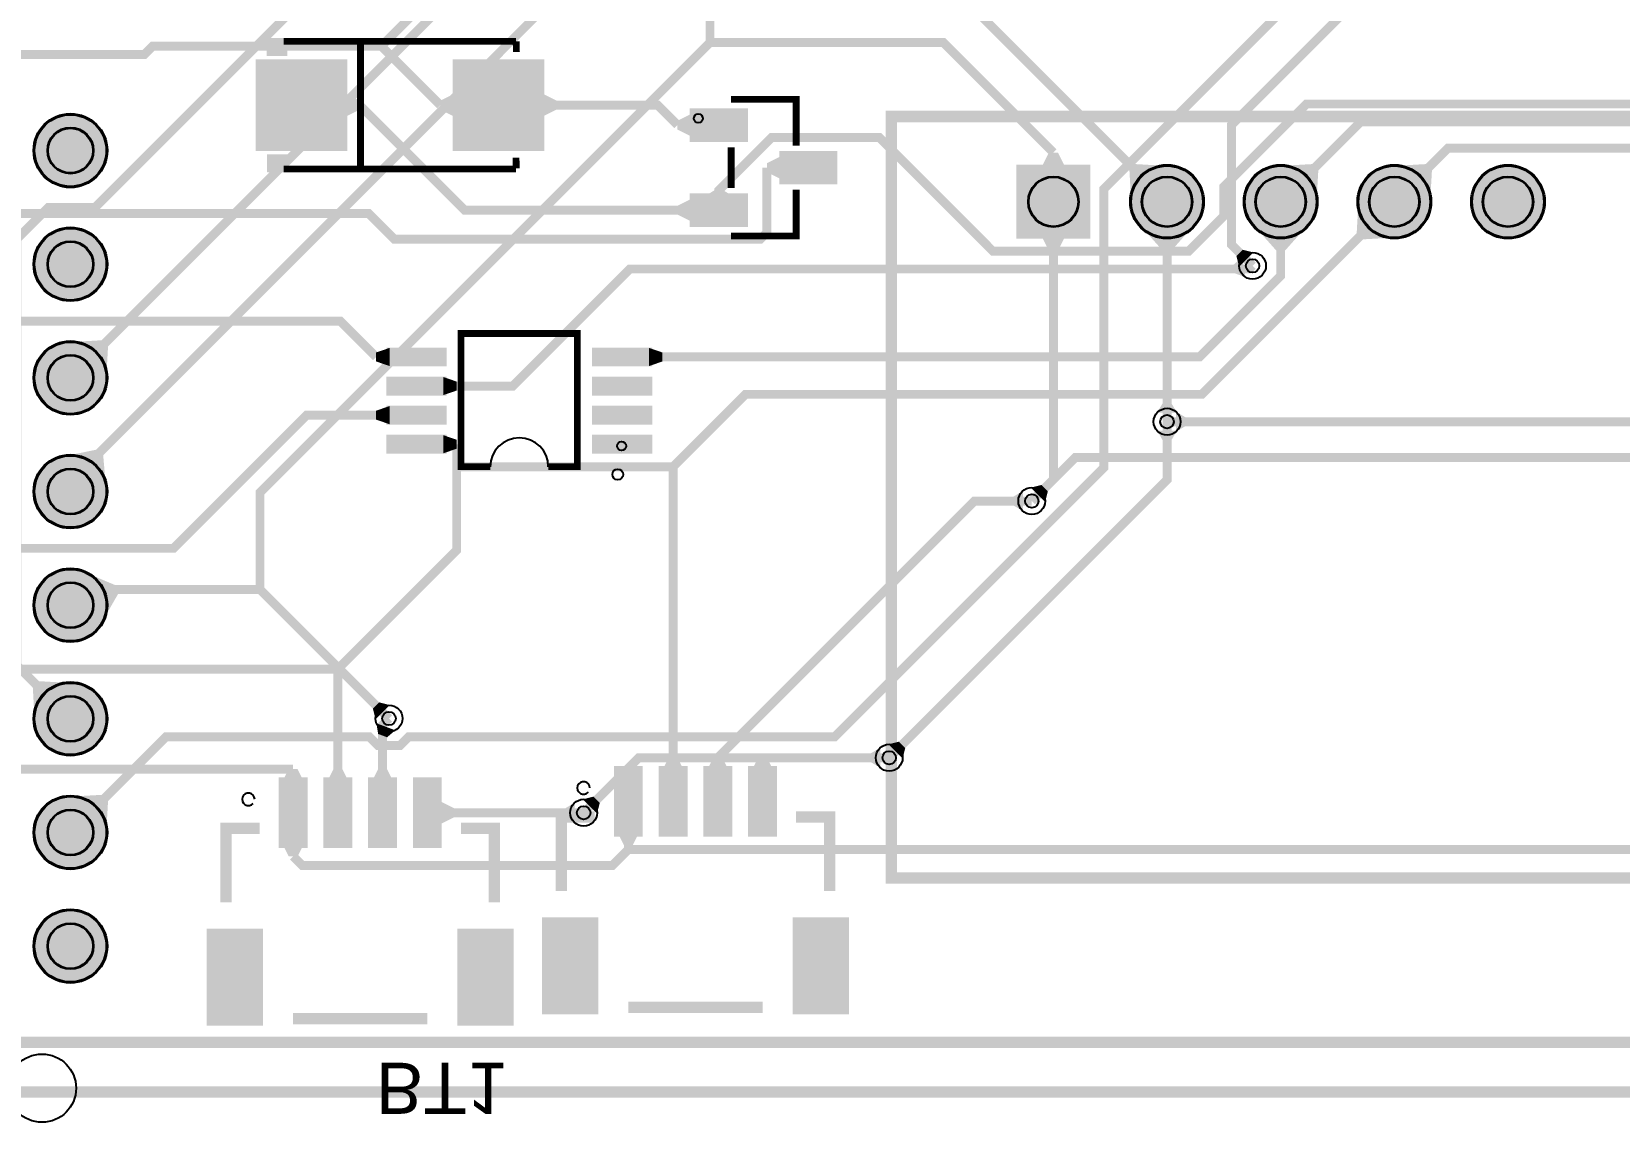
# Model space of a CAD drawing. Header units: millimetres. Extents: x -0.1 to 89.7, y -52.2 to 0.6.
# Drawn here: x 23.52 to 59, y -50.67 to -26.3 of the extents above; entities that cross this region are included whole.
import ezdxf

# ---------------------------------------------------------------- set-up
doc = ezdxf.new("R2010")
doc.units = ezdxf.units.MM
for name, color, linetype, true_color in [('BoardOutLine', 7, 'Continuous', 0xff00ff), ('BottomLayer', 7, 'Continuous', 0x0000ff), ('BottomSilkLayer', 7, 'Continuous', 0x66cc33), ('BottomSolderMaskLayer', 7, 'Continuous', 0xaa00ff), ('Document', 7, 'Continuous', 0xffffff), ('Hole', 7, 'Continuous', 0x222222), ('Multi-Layer', 7, 'Continuous', 0xc0c0c0), ('TopLayer', 7, 'Continuous', 0xff0000), ('TopPasteMaskLayer', 7, 'Continuous', 0x808080), ('TopSilkLayer', 7, 'Continuous', 0xffcc00), ('TopSolderMaskLayer', 7, 'Continuous', 0x800080)]:
    doc.layers.add(name, color=color, linetype=linetype, true_color=true_color)
doc.styles.get("Standard").update_dxf_attribs({"font": 'arial.ttf'})

msp = doc.modelspace()

# ---------------------------------------------------------------- hatches: boundary and pattern name
at = {"layer": 'BottomLayer'}
for points in [[(46.10509271018532, -29.299044958089894), (46.605092710185545, -29.299044958089894), (46.455092710185454, -28.99904495808994), (46.255092710185636, -28.99904495808994)], [(49.49509779019559, -30.628209296418504), (48.29509779019577, -30.628209296418504), (48.79509779019577, -31.188209296418563), (48.99509779019559, -31.188209296418563)], [(46.605092710185545, -30.89907543815093), (46.10509271018532, -30.89907543815093), (46.255092710185636, -31.19907543815077), (46.455092710185454, -31.19907543815077)], [(50.8244704089409, -31.231935483870984), (50.50627127254256, -31.550134620269205), (50.44616713233427, -31.313253746507485), (50.58758953517918, -31.17183134366269)], [(24.333947167894394, -33.237637795275646), (25.1824790449582, -34.08616459232928), (25.22490220980444, -33.33663195326392), (25.08348234696473, -33.19520955041901)], [(48.670096520193056, -34.81705105410208), (49.1200990601983, -34.81705105410208), (48.99509779019559, -34.60705105410216), (48.79509779019577, -34.60705105410216)], [(48.670096520193056, -35.21391414782829), (49.1200990601983, -35.21391414782829), (48.99509779019559, -35.423914147828214), (48.79509779019577, -35.423914147828214)], [(25.181363982728044, -36.51057150114298), (24.219398018796028, -35.79320040640073), (24.95414274828545, -35.64255778511563), (25.11616205232417, -35.76338074676141)], [(46.17143256286522, -36.807188214376424), (45.853233426466886, -36.48899161798329), (46.090114300228834, -36.42888747777488), (46.231536703073516, -36.570307340614704)], [(25.078036576073146, -39.514048768097496), (24.692148844297662, -38.377787655575275), (25.381386842773736, -38.665834391668795), (25.44930911861843, -38.86583439166884)], [(23.585618491237028, -41.706182372364765), (24.434147828295863, -40.85765303530604), (23.6846126492253, -40.81522733045472), (23.54319278638559, -40.95664719329443)], [(31.523279146558252, -41.34954025908053), (31.205085090170087, -41.66774193548383), (31.14497840995682, -41.43086106172211), (31.286398272796532, -41.289438658877316)], [(42.98414782829559, -42.54483616967241), (42.665951231902454, -42.22663703327407), (42.902832105664174, -42.16653289306578), (43.044251968503886, -42.307955295910574)], [(42.486304292608565, -42.751046482092875), (42.486304292608565, -42.30104648209294), (42.276304292608756, -42.42604775209554), (42.276304292608756, -42.626047752095474)], [(24.333949707899365, -43.39765811531629), (25.1824790449582, -44.2461874523749), (25.22490474980941, -43.49665227330456), (25.0834848869697, -43.35523241046485)], [(36.15465836931685, -43.77446024892049), (35.836454152908345, -43.45626873253741), (36.07333248666487, -43.39615951231906), (36.214757429514975, -43.537576835153686)]]:
    msp.add_hatch(color=256, dxfattribs=at).paths.add_polyline_path(points)
at = {"layer": 'BottomSolderMaskLayer'}
for points in [[(23.558648717297398, -28.956057912115853, 1), (25.209448818897602, -28.956057912115853, 1)], [(45.52969265938532, -30.924460248920468), (45.52969265938532, -29.273660147320243), (47.180492760985544, -29.273660147320243), (47.180492760985544, -30.924460248920468)], [(48.06969773939558, -30.099060198120355, 1), (49.720497840995776, -30.099060198120355, 1)], [(50.60970281940571, -30.099060198120355, 1), (52.26050292100591, -30.099060198120355, 1)], [(53.149707899415844, -30.099060198120355, 1), (54.80050800101604, -30.099060198120355, 1)], [(55.68971297942598, -30.099060198120355, 1), (57.340513081026174, -30.099060198120355, 1)], [(23.558648717297398, -31.496062992125985, 1), (25.209448818897602, -31.496062992125985, 1)], [(23.558648717297398, -34.03606807213612, 1), (25.209448818897602, -34.03606807213612, 1)], [(23.558648717297398, -36.57607315214625, 1), (25.209448818897602, -36.57607315214625, 1)], [(23.558648717297398, -39.1160782321565, 1), (25.209448818897602, -39.1160782321565, 1)], [(23.558648717297398, -41.65608331216663, 1), (25.209448818897602, -41.65608331216663, 1)], [(23.558648717297398, -44.19608839217676, 1), (25.209448818897602, -44.19608839217676, 1)], [(23.558648717297398, -46.736093472186894, 1), (25.209448818897602, -46.736093472186894, 1)]]:
    msp.add_hatch(color=256, dxfattribs=at).paths.add_polyline_path(points)
at = {"layer": 'Document'}
for points in [[(3.1391922783845985, -49.01193802387604), (62.13893827787638, -49.01193802387604), (62.15551513744231, -49.010851519097514), (62.171808362344564, -49.00761059515992), (62.18753917098866, -49.002270705170304), (62.20243840487683, -48.99492321612706), (62.216251133986134, -48.985693845604715), (62.228741018692745, -48.97474051069173), (62.23969435360573, -48.96225062598535), (62.24892372412796, -48.94843789687582), (62.2562712131712, -48.93353866298776), (62.26161110316093, -48.917807854343664), (62.26485202709864, -48.90151462944118), (62.265938531877055, -48.88493776987559), (62.265938531877055, -15.884937769875592), (62.26485202709864, -15.868360910310003), (62.26161110316093, -15.852067685407405), (62.2562712131712, -15.836336876763426), (62.24892372412796, -15.821437642875367), (62.23969435360573, -15.807624913765721), (62.228741018692745, -15.795135029059338), (62.216251133986134, -15.784181694146469), (62.20243840487683, -15.77495232362412), (62.18753917098866, -15.76760483458088), (62.171808362344564, -15.762264944591266), (62.15551513744231, -15.75902402065367), (62.13893827787638, -15.757937515875028), (62.122361418310675, -15.75902402065367), (62.10606819340842, -15.762264944591266), (62.090337384764325, -15.76760483458088), (62.07543815087615, -15.77495232362412), (62.06162542176685, -15.784181694146469), (62.04913553706024, -15.795135029059338), (62.038182202147254, -15.807624913765721), (62.02895283162502, -15.821437642875367), (62.02160534258178, -15.836336876763426), (62.01626545259205, -15.852067685407405), (62.01302452865434, -15.868360910310003), (62.01193802387593, -15.884937769875592), (62.01193802387593, -48.75793751587503), (3.1391922783845985, -48.75793751587503), (3.1226154188188957, -48.759024020653555), (3.1063221939164123, -48.76226494459115), (3.090591385272319, -48.767604834580766), (3.0756921513843736, -48.77495232362412), (3.0618794222746146, -48.78418169414647), (3.0493895375684588, -48.79513502905934), (3.0384362026554754, -48.80762491376572), (3.0292068321330134, -48.82143764287525), (3.0218593430897727, -48.83633687676331), (3.0165194531002726, -48.852067685407405), (3.0132785291625623, -48.86836091030989), (3.0121920243841487, -48.88493776987559), (3.0132785291625623, -48.90151462944118), (3.0165194531002726, -48.917807854343664), (3.0218593430897727, -48.93353866298776), (3.0292068321330134, -48.94843789687582), (3.0384362026554754, -48.96225062598535), (3.0493895375684588, -48.97474051069173), (3.0618794222746146, -48.985693845604715), (3.0756921513843736, -48.99492321612706), (3.090591385272319, -49.002270705170304), (3.1063221939164123, -49.00761059515992), (3.1226154188188957, -49.010851519097514), (3.1391922783845985, -49.01193802387604)], [(33.763804927609954, -28.61506223012441), (33.763804927609954, -27.265049530099077), (33.561315722631434, -27.265049530099077), (33.561315722631434, -28.61506223012441)], [(29.432562865125874, -28.041300482600946), (29.432562865125874, -27.83881127762254), (30.24257048514096, -27.83881127762254), (30.24257048514096, -28.041300482600946)], [(34.04005588011182, -28.030048260096464), (34.04005588011182, -27.82755905511806), (33.23004826009651, -27.82755905511806), (33.23004826009651, -28.030048260096464)]]:
    msp.add_hatch(color=256, dxfattribs=at).paths.add_polyline_path(points)
at = {"layer": 'Multi-Layer'}
for points in [[(23.5840487680975, -28.956057912115853, 1), (25.1840487680975, -28.956057912115853, 1)], [(45.55509271018559, -30.899060198120424), (45.55509271018559, -29.299060198120287), (47.15509271018527, -29.299060198120287), (47.15509271018527, -30.899060198120424)], [(48.09509779019568, -30.099060198120355, 1), (49.695097790195675, -30.099060198120355, 1)], [(50.63510287020581, -30.099060198120355, 1), (52.23510287020581, -30.099060198120355, 1)], [(53.175107950215946, -30.099060198120355, 1), (54.77510795021594, -30.099060198120355, 1)], [(55.71511303022608, -30.099060198120355, 1), (57.31511303022607, -30.099060198120355, 1)], [(23.5840487680975, -31.496062992125985, 1), (25.1840487680975, -31.496062992125985, 1)], [(23.5840487680975, -34.03606807213612, 1), (25.1840487680975, -34.03606807213612, 1)], [(23.5840487680975, -36.57607315214625, 1), (25.1840487680975, -36.57607315214625, 1)], [(23.5840487680975, -39.1160782321565, 1), (25.1840487680975, -39.1160782321565, 1)], [(23.5840487680975, -41.65608331216663, 1), (25.1840487680975, -41.65608331216663, 1)], [(23.5840487680975, -44.19608839217676, 1), (25.1840487680975, -44.19608839217676, 1)], [(23.5840487680975, -46.736093472186894, 1), (25.1840487680975, -46.736093472186894, 1)]]:
    msp.add_hatch(color=256, dxfattribs=at).paths.add_polyline_path(points)
at = {"layer": 'TopLayer'}
for points in [[(30.550063500126953, -28.940055880111686), (28.550063500126953, -28.940055880111686), (28.550063500126953, -26.9400558801118), (30.550063500126953, -26.9400558801118)], [(34.950063500127044, -28.940055880111686), (32.950063500127044, -28.940055880111686), (32.950063500127044, -26.9400558801118), (34.950063500127044, -26.9400558801118)], [(30.550010160020292, -27.6900558801118), (30.550010160020292, -28.190055880111686), (30.850010160020247, -28.040055880111822), (30.850010160020247, -27.840055880111777)], [(32.950116840233704, -28.190055880111686), (32.950116840233704, -27.6900558801118), (32.65011684023375, -27.840055880111777), (32.65011684023375, -28.040055880111822)], [(34.95012192024387, -27.6900558801118), (34.95012192024387, -28.190055880111686), (35.25012192024383, -28.040055880111822), (35.25012192024383, -27.840055880111777)], [(38.25312166624326, -28.637099314198622), (38.25312166624326, -28.137099314198622), (37.953121666243305, -28.2870993141986), (37.953121666243305, -28.487099314198645)], [(39.503073406146996, -28.73710947421887), (38.25308610617208, -28.73710947421887), (38.25308610617208, -28.037084074168206), (39.503073406146996, -28.037084074168206)], [(40.25312674625343, -29.587058674117316), (40.25312674625343, -29.087058674117316), (39.953126746253474, -29.237058674117293), (39.953126746253474, -29.43705867411734)], [(41.503073406146996, -29.687045974091916), (40.25308610617208, -29.687045974091916), (40.25308610617208, -28.98704597409187), (41.503073406146996, -28.98704597409187)], [(48.09666751333498, -30.149161798323576), (48.945191770383644, -29.300629921259883), (48.19565913131851, -29.258206756413415), (48.05423926847857, -29.399629159258325)], [(51.38500381000745, -29.300629921259883), (52.23353314706651, -30.14915925831849), (52.27595885191772, -29.399624079248156), (52.13453898907801, -29.258204216408444)], [(53.92502921005848, -29.300629921259883), (54.77353568707122, -30.149179578359167), (54.81598171196356, -29.399646939293916), (54.67456438912859, -29.258221996444036)], [(38.25312166624326, -30.53701803403601), (38.25312166624326, -30.037018034036123), (37.953121666243305, -30.1870180340361), (37.953121666243305, -30.387018034036032)], [(39.503073406146996, -30.637007874015808), (38.25308610617208, -30.637007874015808), (38.25308610617208, -29.937007874015762), (39.503073406146996, -29.937007874015762)], [(38.62807721615445, -29.937023114046156), (39.12807721615445, -29.937023114046156), (38.97807721615436, -29.84326136652271), (38.778077216154315, -29.84326136652271)], [(53.17667767335524, -30.048968757937587), (54.02521209042425, -30.89749047498094), (53.27567945135911, -30.939921259842436), (53.13425704851397, -30.798501397002838)], [(52.03510287020572, -30.628209296418504), (50.8351028702059, -30.628209296418504), (51.3351028702059, -31.188209296418563), (51.53510287020572, -31.188209296418563)], [(50.64962407924827, -31.78756159512318), (50.570985521971124, -31.344488188976356), (50.3857886715773, -31.50272288544579), (50.42128524257055, -31.702722885445723)], [(31.517147574295223, -33.77196088392179), (31.517147574295223, -33.36596901193798), (31.21714757429504, -33.46893319786636), (31.21714757429504, -33.66893319786641)], [(31.517094234188562, -33.77195834391671), (31.517094234188562, -33.36596393192792), (32.71709423418861, -33.36596393192792), (32.71709423418861, -33.77195834391671)], [(36.11704343408678, -33.77195834391671), (36.11704343408678, -33.36596393192792), (37.31704343408683, -33.36596393192792), (37.31704343408683, -33.77195834391671)], [(37.316990093980166, -33.36596901193798), (37.316990093980166, -33.77196088392179), (37.61699009398035, -33.66893319786641), (37.61699009398035, -33.46893319786636)], [(31.517094234188562, -34.42194564389138), (31.517094234188562, -34.01595123190236), (32.71709423418861, -34.01595123190236), (32.71709423418861, -34.42194564389138)], [(32.7170764541529, -34.01597663195332), (32.7170764541529, -34.42196850393702), (33.01707645415286, -34.31894081788164), (33.01707645415286, -34.118940817881594)], [(36.11704343408678, -34.42194564389138), (36.11704343408678, -34.01595123190236), (37.31704343408683, -34.01595123190236), (37.31704343408683, -34.42194564389138)], [(31.517147574295223, -35.07216154432308), (31.517147574295223, -34.666169672339265), (31.21714757429504, -34.76919735839465), (31.21714757429504, -34.969197358394695)], [(31.517094234188562, -35.072186944373925), (31.517094234188562, -34.666192532385026), (32.71709423418861, -34.666192532385026), (32.71709423418861, -35.072186944373925)], [(36.11704343408678, -35.072186944373925), (36.11704343408678, -34.666192532385026), (37.31704343408683, -34.666192532385026), (37.31704343408683, -35.072186944373925)], [(49.09352806705601, -35.24048260096515), (49.09352806705601, -34.79048260096522), (49.30352806705628, -34.915483870967705), (49.30352806705628, -35.11548387096775)], [(31.517094234188562, -35.72217424434848), (31.517094234188562, -35.316179832359694), (32.71709423418861, -35.316179832359694), (32.71709423418861, -35.72217424434848)], [(32.7170764541529, -35.316177292354496), (32.7170764541529, -35.72216916433831), (33.01707645415286, -35.619204978409925), (33.01707645415286, -35.41920497840988)], [(36.11704343408678, -35.72217424434848), (36.11704343408678, -35.316179832359694), (37.31704343408683, -35.316179832359694), (37.31704343408683, -35.72217424434848)], [(46.17143256286522, -36.807188214376424), (45.853233426466886, -36.48899161798329), (46.090114300228834, -36.42888747777488), (46.231536703073516, -36.570307340614704)], [(45.673589027178195, -37.01340106680209), (45.673589027178195, -36.56340106680216), (45.46358902717793, -36.68840233680464), (45.46358902717793, -36.88840233680469)], [(31.645608331216636, -41.91369062738124), (31.22419354838712, -41.75586487172973), (31.261249682499283, -41.9939878079756), (31.46124968249933, -42.06889001777995)], [(37.6042621285244, -42.82649479298959), (38.1042621285244, -42.82649479298959), (37.954262128524306, -42.526494792989524), (37.75426212852426, -42.526494792989524)], [(38.60426466852937, -42.82649479298959), (39.10426466852937, -42.82649479298959), (38.95426466852928, -42.526494792989524), (38.75426466852923, -42.526494792989524)], [(39.60414274828554, -42.82649479298959), (40.10414274828554, -42.82649479298959), (39.954142748285676, -42.526494792989524), (39.75414274828563, -42.526494792989524)], [(42.486304292608565, -42.751046482092875), (42.486304292608565, -42.30104648209294), (42.276304292608756, -42.42604775209554), (42.276304292608756, -42.626047752095474)], [(29.111242062484052, -43.080495300990606), (29.611242062484052, -43.080495300990606), (29.46124206248419, -42.78049530099054), (29.261242062484143, -42.78049530099054)], [(30.11124714249445, -43.080495300990606), (30.61124714249445, -43.080495300990606), (30.461247142494358, -42.78049530099054), (30.261247142494312, -42.78049530099054)], [(31.11124968249942, -43.080495300990606), (31.61124968249942, -43.080495300990606), (31.46124968249933, -42.78049530099054), (31.261249682499283, -42.78049530099054)], [(36.55410210820423, -42.82651765303535), (37.15405130810268, -42.82651765303535), (37.15405130810268, -44.176530353060684), (36.55410210820423, -44.176530353060684)], [(37.55410210820423, -42.82651765303535), (38.15405130810245, -42.82651765303535), (38.15405130810245, -44.176530353060684), (37.55410210820423, -44.176530353060684)], [(38.55410210820423, -42.82651765303535), (39.15405130810268, -42.82651765303535), (39.15405130810268, -44.176530353060684), (38.55410210820423, -44.176530353060684)], [(39.55410210820423, -42.82651765303535), (40.15405130810268, -42.82651765303535), (40.15405130810268, -44.176530353060684), (39.55410210820423, -44.176530353060684)], [(29.061087122174285, -43.080518161036366), (29.661036322072505, -43.080518161036366), (29.661036322072505, -44.4305308610617), (29.061087122174285, -44.4305308610617)], [(30.061087122174058, -43.080518161036366), (30.661036322072505, -43.080518161036366), (30.661036322072505, -44.4305308610617), (30.061087122174058, -44.4305308610617)], [(31.061087122174285, -43.080518161036366), (31.661036322072732, -43.080518161036366), (31.661036322072732, -44.4305308610617), (31.061087122174285, -44.4305308610617)], [(32.061087122174285, -43.080518161036366), (32.66103632207273, -43.080518161036366), (32.66103632207273, -44.4305308610617), (32.061087122174285, -44.4305308610617)], [(32.661018542037255, -43.5056794513589), (32.661018542037255, -44.0056794513589), (32.96101854203721, -43.855679451358924), (32.96101854203721, -43.65567945135888)], [(35.656817373634794, -43.98068072136152), (35.656817373634794, -43.53068072136148), (35.44681737363476, -43.65567945135888), (35.44681737363476, -43.855679451358924)], [(37.104257048514, -44.17655575311153), (36.604257048514, -44.17655575311153), (36.75425704851409, -44.4765557531116), (36.95425704851414, -44.4765557531116)], [(29.611242062484052, -44.43055626111254), (29.111242062484052, -44.43055626111254), (29.261242062484143, -44.73055626111261), (29.46124206248419, -44.73055626111261)], [(27.46113792227584, -46.4305308610617), (28.661036322072732, -46.4305308610617), (28.661036322072732, -48.4305308610617), (27.46113792227584, -48.4305308610617)], [(33.061087122174285, -46.4305308610617), (34.26098552197118, -46.4305308610617), (34.26098552197118, -48.4305308610617), (33.061087122174285, -48.4305308610617)], [(34.95415290830579, -46.176530353060684), (36.15405130810268, -46.176530353060684), (36.15405130810268, -48.176530353060684), (34.95415290830579, -48.176530353060684)], [(40.55410210820423, -46.176530353060684), (41.75400050800113, -46.176530353060684), (41.75400050800113, -48.176530353060684), (40.55410210820423, -48.176530353060684)]]:
    msp.add_hatch(color=256, dxfattribs=at).paths.add_polyline_path(points)
at = {"layer": 'TopPasteMaskLayer'}
for points in [[(30.550063500126953, -28.940055880111686), (28.550063500126953, -28.940055880111686), (28.550063500126953, -26.9400558801118), (30.550063500126953, -26.9400558801118)], [(34.950063500127044, -28.940055880111686), (32.950063500127044, -28.940055880111686), (32.950063500127044, -26.9400558801118), (34.950063500127044, -26.9400558801118)], [(39.503073406146996, -28.73710947421887), (38.25308610617208, -28.73710947421887), (38.25308610617208, -28.037084074168206), (39.503073406146996, -28.037084074168206)], [(41.503073406146996, -29.687045974091916), (40.25308610617208, -29.687045974091916), (40.25308610617208, -28.98704597409187), (41.503073406146996, -28.98704597409187)], [(39.503073406146996, -30.637007874015808), (38.25308610617208, -30.637007874015808), (38.25308610617208, -29.937007874015762), (39.503073406146996, -29.937007874015762)], [(31.517094234188562, -33.77195834391671), (31.517094234188562, -33.36596393192792), (32.71709423418861, -33.36596393192792), (32.71709423418861, -33.77195834391671)], [(36.11704343408678, -33.77195834391671), (36.11704343408678, -33.36596393192792), (37.31704343408683, -33.36596393192792), (37.31704343408683, -33.77195834391671)], [(31.517094234188562, -34.42194564389138), (31.517094234188562, -34.01595123190236), (32.71709423418861, -34.01595123190236), (32.71709423418861, -34.42194564389138)], [(36.11704343408678, -34.42194564389138), (36.11704343408678, -34.01595123190236), (37.31704343408683, -34.01595123190236), (37.31704343408683, -34.42194564389138)], [(31.517094234188562, -35.072186944373925), (31.517094234188562, -34.666192532385026), (32.71709423418861, -34.666192532385026), (32.71709423418861, -35.072186944373925)], [(36.11704343408678, -35.072186944373925), (36.11704343408678, -34.666192532385026), (37.31704343408683, -34.666192532385026), (37.31704343408683, -35.072186944373925)], [(31.517094234188562, -35.72217424434848), (31.517094234188562, -35.316179832359694), (32.71709423418861, -35.316179832359694), (32.71709423418861, -35.72217424434848)], [(36.11704343408678, -35.72217424434848), (36.11704343408678, -35.316179832359694), (37.31704343408683, -35.316179832359694), (37.31704343408683, -35.72217424434848)], [(36.55410210820423, -42.82651765303535), (37.15405130810268, -42.82651765303535), (37.15405130810268, -44.176530353060684), (36.55410210820423, -44.176530353060684)], [(37.55410210820423, -42.82651765303535), (38.15405130810245, -42.82651765303535), (38.15405130810245, -44.176530353060684), (37.55410210820423, -44.176530353060684)], [(38.55410210820423, -42.82651765303535), (39.15405130810268, -42.82651765303535), (39.15405130810268, -44.176530353060684), (38.55410210820423, -44.176530353060684)], [(39.55410210820423, -42.82651765303535), (40.15405130810268, -42.82651765303535), (40.15405130810268, -44.176530353060684), (39.55410210820423, -44.176530353060684)], [(29.061087122174285, -43.080518161036366), (29.661036322072505, -43.080518161036366), (29.661036322072505, -44.4305308610617), (29.061087122174285, -44.4305308610617)], [(30.061087122174058, -43.080518161036366), (30.661036322072505, -43.080518161036366), (30.661036322072505, -44.4305308610617), (30.061087122174058, -44.4305308610617)], [(31.061087122174285, -43.080518161036366), (31.661036322072732, -43.080518161036366), (31.661036322072732, -44.4305308610617), (31.061087122174285, -44.4305308610617)], [(32.061087122174285, -43.080518161036366), (32.66103632207273, -43.080518161036366), (32.66103632207273, -44.4305308610617), (32.061087122174285, -44.4305308610617)], [(27.46113792227584, -46.4305308610617), (28.661036322072732, -46.4305308610617), (28.661036322072732, -48.4305308610617), (27.46113792227584, -48.4305308610617)], [(33.061087122174285, -46.4305308610617), (34.26098552197118, -46.4305308610617), (34.26098552197118, -48.4305308610617), (33.061087122174285, -48.4305308610617)], [(34.95415290830579, -46.176530353060684), (36.15405130810268, -46.176530353060684), (36.15405130810268, -48.176530353060684), (34.95415290830579, -48.176530353060684)], [(40.55410210820423, -46.176530353060684), (41.75400050800113, -46.176530353060684), (41.75400050800113, -48.176530353060684), (40.55410210820423, -48.176530353060684)]]:
    msp.add_hatch(color=256, dxfattribs=at).paths.add_polyline_path(points)
at = {"layer": 'TopSilkLayer'}
for points in [[(29.23004826009651, -26.437642875285746), (29.22872745745508, -26.844246888493785), (28.76918973837951, -26.839725679451362), (28.772847345694572, -26.437642875285746)], [(29.238277876555685, -29.03601727203454), (29.236957073914027, -29.442621285242467), (28.777419354838685, -29.438100076200158), (28.781076962153975, -29.03601727203454)]]:
    msp.add_hatch(color=256, dxfattribs=at).paths.add_polyline_path(points)
at = {"layer": 'TopSolderMaskLayer'}
for points in [[(30.57546097027671, -28.965455930911844), (28.52466086867662, -28.965455930911844), (28.52466086867662, -26.91465582931164), (30.57546097027671, -26.91465582931164)], [(34.97546613157738, -28.965455930911844), (32.92466602997729, -28.965455930911844), (32.92466602997729, -26.91465582931164), (34.97546613157738, -26.91465582931164)], [(39.52847294082221, -28.762510446679812), (38.22768657149686, -28.762510446679812), (38.22768657149686, -28.011683101707263), (39.52847294082221, -28.011683101707263)], [(23.558648717297398, -28.956057912115853, 1), (25.209448818897602, -28.956057912115853, 1)], [(41.52847294082221, -29.712445103231175), (40.22768657149686, -29.712445103231175), (40.22768657149686, -28.961645001630927), (41.52847294082221, -28.961645001630927)], [(45.52969265938532, -30.924460248920468), (45.52969265938532, -29.273660147320243), (47.180492760985544, -29.273660147320243), (47.180492760985544, -30.924460248920468)], [(48.06969773939558, -30.099060198120355, 1), (49.720497840995776, -30.099060198120355, 1)], [(50.60970281940571, -30.099060198120355, 1), (52.26050292100591, -30.099060198120355, 1)], [(53.149707899415844, -30.099060198120355, 1), (54.80050800101604, -30.099060198120355, 1)], [(55.68971297942598, -30.099060198120355, 1), (57.340513081026174, -30.099060198120355, 1)], [(39.52847294082221, -30.662407003155067), (38.22768657149686, -30.662407003155067), (38.22768657149686, -29.91160690155482), (39.52847294082221, -29.91160690155482)], [(23.558648717297398, -31.496062992125985, 1), (25.209448818897602, -31.496062992125985, 1)], [(23.558648717297398, -34.03606807213612, 1), (25.209448818897602, -34.03606807213612, 1)], [(31.442019159113443, -33.780551909490896), (31.442019159113443, -33.35737036635362), (32.79216930926373, -33.35737036635362), (32.79216930926373, -33.780551909490896)], [(36.04196835901166, -33.780551909490896), (36.04196835901166, -33.35737036635362), (37.392118509161946, -33.35737036635362), (37.392118509161946, -33.780551909490896)], [(31.442019159113443, -34.430539209465564), (31.442019159113443, -34.007357666328176), (32.79216930926373, -34.007357666328176), (32.79216930926373, -34.430539209465564)], [(36.04196835901166, -34.430539209465564), (36.04196835901166, -34.007357666328176), (37.392118509161946, -34.007357666328176), (37.392118509161946, -34.430539209465564)], [(31.442019159113443, -35.08078050994811), (31.442019159113443, -34.657598966810724), (32.79216930926373, -34.657598966810724), (32.79216930926373, -35.08078050994811)], [(36.04196835901166, -35.08078050994811), (36.04196835901166, -34.657598966810724), (37.392118509161946, -34.657598966810724), (37.392118509161946, -35.08078050994811)], [(31.442019159113443, -35.73076780992267), (31.442019159113443, -35.30758626678539), (32.79216930926373, -35.30758626678539), (32.79216930926373, -35.73076780992267)], [(36.04196835901166, -35.73076780992267), (36.04196835901166, -35.30758626678539), (37.392118509161946, -35.30758626678539), (37.392118509161946, -35.73076780992267)], [(23.558648717297398, -36.57607315214625, 1), (25.209448818897602, -36.57607315214625, 1)], [(23.558648717297398, -39.1160782321565, 1), (25.209448818897602, -39.1160782321565, 1)], [(23.558648717297398, -41.65608331216663, 1), (25.209448818897602, -41.65608331216663, 1)], [(36.53151685136868, -42.71218516357442), (37.176617449189735, -42.71218516357442), (37.176617449189735, -44.29081982804087), (36.53151685136868, -44.29081982804087)], [(37.53151685136868, -42.71218516357442), (38.176617449189735, -42.71218516357442), (38.176617449189735, -44.29081982804087), (37.53151685136868, -44.29081982804087)], [(38.53151685136868, -42.71218516357442), (39.17661744918996, -42.71218516357442), (39.17661744918996, -44.29081982804087), (38.53151685136868, -44.29081982804087)], [(39.53151685136868, -42.71218516357442), (40.17661744918996, -42.71218516357442), (40.17661744918996, -44.29081982804087), (39.53151685136868, -44.29081982804087)], [(29.03850186533873, -42.96618567157543), (29.683602463159787, -42.96618567157543), (29.683602463159787, -44.54482033604188), (29.03850186533873, -44.54482033604188)], [(30.038501865338503, -42.96618567157543), (30.683602463159787, -42.96618567157543), (30.683602463159787, -44.54482033604188), (30.038501865338503, -44.54482033604188)], [(31.03850186533873, -42.96618567157543), (31.683602463160014, -42.96618567157543), (31.683602463160014, -44.54482033604188), (31.03850186533873, -44.54482033604188)], [(32.03850186533873, -42.96618567157543), (32.683602463160014, -42.96618567157543), (32.683602463160014, -44.54482033604188), (32.03850186533873, -44.54482033604188)], [(23.558648717297398, -44.19608839217676, 1), (25.209448818897602, -44.19608839217676, 1)], [(23.558648717297398, -46.736093472186894, 1), (25.209448818897602, -46.736093472186894, 1)], [(34.92368187962188, -46.09185634798018), (36.18453524003826, -46.09185634798018), (36.18453524003826, -48.26120435814107), (34.92368187962188, -48.26120435814107)], [(40.523618176268656, -46.09185634798018), (41.78447153668503, -46.09185634798018), (41.78447153668503, -48.26120435814107), (40.523618176268656, -48.26120435814107)], [(27.430666893591933, -46.3458568559812), (28.69152025400831, -46.3458568559812), (28.69152025400831, -48.515204866142085), (27.430666893591933, -48.515204866142085)], [(33.03060319023871, -46.3458568559812), (34.291456550655084, -46.3458568559812), (34.291456550655084, -48.515204866142085), (33.03060319023871, -48.515204866142085)]]:
    msp.add_hatch(color=256, dxfattribs=at).paths.add_polyline_path(points)

# ---------------------------------------------------------------- linework, layer by layer
at = {"layer": 'BoardOutLine', "const_width": 0.25400050800101603}
msp.add_lwpolyline([(0, 0), (80, 0), (80, -50), (0, -50), (0, 0)], close=True, dxfattribs=at)
at = {"layer": 'BottomLayer', "const_width": 0.2}
for points in [[(50.805689611379194, -31.531369062738122), (50.33324866649741, -31.058928117856226), (50.33324866649741, -28.387604775209525), (66.78841757683517, -11.932435864871763), (66.78841757683517, -8.523749047498086)], [(24.3840487680975, -44.19608839217676), (26.522225044450124, -42.05791211582414), (31.062992125984238, -42.05791211582414), (31.25552451104909, -42.25044450088899), (31.753619507239137, -42.25044450088899), (31.94615189230376, -42.05791211582414), (41.463550927102006, -42.05791211582414), (47.48387096774195, -36.03759207518419), (47.48387096774195, -29.813817627635217), (54.05664211328417, -23.241046482092997), (54.05664211328417, -14.71856743713488), (52.35814071628147, -13.020066040132065)], [(24.3840487680975, -34.03606807213612), (36.22910845821684, -22.191008382016776), (36.22910845821684, -20.409194818389665), (37.13843027686062, -19.499872999746003), (47.7874015748032, -19.499872999746003), (50.147574295148615, -21.86004572009142), (52.8750317500635, -21.86004572009142), (53.56591313182639, -21.169164338328642), (53.56591313182639, -19.30784861569714), (52.35814071628147, -18.100076200152444)], [(24.3840487680975, -41.65608331216663), (23.183134366268632, -40.45516891033776), (23.183134366268632, -30.938023876047737), (23.89509779019545, -30.22606045212092), (24.93167386334767, -30.22606045212092), (36.143764287528484, -19.013970027940104), (36.143764287528484, -18.72517145034294)], [(37.55803911607836, -20.640081280162576), (38.67919735839473, -21.76123952247906), (38.67919735839473, -26.53975107950214)], [(37.55803911607836, -23.18008636017271), (24.3840487680975, -36.35407670815346), (24.3840487680975, -36.57607315214625)], [(38.67919735839473, -26.53975107950214), (28.621285242570366, -36.59766319532639), (28.621285242570366, -38.76581153162306)], [(46.355092710185545, -28.998475996951925), (43.896367792735646, -26.53975107950214), (38.67919735839473, -26.53975107950214)], [(46.355092710185545, -29.547879095758162), (46.355092710185545, -28.99923799847602)], [(46.355092710185545, -29.548641097282257), (46.355092710185545, -30.099060198120355)], [(46.355092710185545, -30.099060198120355), (46.355092710185545, -36.304292608585115), (45.87249174498356, -36.78943357886715)], [(48.89509779019568, -30.099060198120355), (48.89509779019568, -35.015494030988066)], [(48.89509779019568, -35.015494030988066), (48.89509779019568, -36.31572263144528), (42.68478536957082, -42.52603505207014)], [(28.621285242570366, -38.76581153162306), (24.73431546863094, -38.76581153162306), (24.3840487680975, -39.1160782321565)], [(31.504445008890116, -41.648971297942694), (28.621285242570366, -38.76581153162306)], [(42.68478536957082, -42.52603505207014), (37.08483616967237, -42.52603505207014), (35.85521971043954, -43.755651511303085)]]:
    msp.add_lwpolyline(points, dxfattribs=at)
at = {"layer": 'BottomSilkLayer', "const_width": 0.25400050800101603}
msp.add_lwpolyline([(3.1391922783845985, -48.88493776987559), (62.13893827787638, -48.88493776987559), (62.13893827787638, -15.884937769875592)], dxfattribs=at)
at = {"layer": 'BottomSolderMaskLayer'}
for centre, radius in [((24.3840487680975, -28.956057912115853), 0.8254000508001016), ((24.3840487680975, -28.956057912115853), 0.5158750317500634), ((48.89509779019568, -30.099060198120355), 0.8254000508001016), ((51.43510287020581, -30.099060198120355), 0.8254000508001016), ((53.97510795021594, -30.099060198120355), 0.8254000508001016), ((56.515113030226075, -30.099060198120355), 0.8254000508001016), ((46.355092710185545, -30.099060198120355), 0.5674756381770828), ((48.89509779019568, -30.099060198120355), 0.5674756381770828), ((51.43510287020581, -30.099060198120355), 0.5674756381770828), ((53.97510795021594, -30.099060198120355), 0.5674756381770828), ((56.515113030226075, -30.099060198120355), 0.5674756381770828), ((24.3840487680975, -31.496062992125985), 0.8254000508001016), ((24.3840487680975, -31.496062992125985), 0.5158750317500634), ((24.3840487680975, -34.03606807213612), 0.8254000508001016), ((24.3840487680975, -34.03606807213612), 0.5158750317500634), ((24.3840487680975, -36.57607315214625), 0.8254000508001016), ((24.3840487680975, -36.57607315214625), 0.5158750317500634), ((24.3840487680975, -39.1160782321565), 0.8254000508001016), ((24.3840487680975, -39.1160782321565), 0.5158750317500634), ((24.3840487680975, -41.65608331216663), 0.8254000508001016), ((24.3840487680975, -41.65608331216663), 0.5158750317500634), ((24.3840487680975, -44.19608839217676), 0.8254000508001016), ((24.3840487680975, -44.19608839217676), 0.5158750317500634), ((24.3840487680975, -46.736093472186894), 0.8254000508001016), ((24.3840487680975, -46.736093472186894), 0.5158750317500634)]:
    msp.add_circle(centre, radius, dxfattribs=at)
at = {"layer": 'Document'}
for centre in [(38.41808483616978, -28.236982473964872), (36.703073406146814, -35.5600711201422)]:
    msp.add_circle(centre, 0.10007620015240032, dxfattribs=at)
at = {"layer": 'Hole'}
for centre in [(50.805689611379194, -31.531369062738122), (48.89509779019568, -35.015494030988066), (45.871983743967576, -36.78841757683506), (31.504445008890116, -41.648971297942694), (42.68478536957082, -42.52603505207014), (35.85521971043954, -43.755651511303085)]:
    msp.add_circle(centre, 0.15001270002540007, dxfattribs=at)
at = {"layer": 'Multi-Layer'}
for centre, radius in [((24.3840487680975, -28.956057912115853), 0.8), ((24.3840487680975, -28.956057912115853), 0.5), ((48.89509779019568, -30.099060198120355), 0.8), ((51.43510287020581, -30.099060198120355), 0.8), ((53.97510795021594, -30.099060198120355), 0.8), ((56.515113030226075, -30.099060198120355), 0.8), ((46.355092710185545, -30.099060198120355), 0.5500127000254001), ((48.89509779019568, -30.099060198120355), 0.5500127000254001), ((51.43510287020581, -30.099060198120355), 0.5500127000254001), ((53.97510795021594, -30.099060198120355), 0.5500127000254001), ((56.515113030226075, -30.099060198120355), 0.5500127000254001), ((24.3840487680975, -31.496062992125985), 0.8), ((24.3840487680975, -31.496062992125985), 0.5), ((50.805689611379194, -31.531369062738122), 0.30000000000000004), ((24.3840487680975, -34.03606807213612), 0.8), ((24.3840487680975, -34.03606807213612), 0.5), ((48.89509779019568, -35.015494030988066), 0.30000000000000004), ((24.3840487680975, -36.57607315214625), 0.8), ((24.3840487680975, -36.57607315214625), 0.5), ((45.871983743967576, -36.78841757683506), 0.30000000000000004), ((24.3840487680975, -39.1160782321565), 0.8), ((24.3840487680975, -39.1160782321565), 0.5), ((24.3840487680975, -41.65608331216663), 0.8), ((24.3840487680975, -41.65608331216663), 0.5), ((31.504445008890116, -41.648971297942694), 0.30000000000000004), ((42.68478536957082, -42.52603505207014), 0.30000000000000004), ((24.3840487680975, -44.19608839217676), 0.8), ((35.85521971043954, -43.755651511303085), 0.30000000000000004), ((24.3840487680975, -44.19608839217676), 0.5), ((24.3840487680975, -46.736093472186894), 0.8), ((24.3840487680975, -46.736093472186894), 0.5)]:
    msp.add_circle(centre, radius, dxfattribs=at)
at = {"layer": 'TopLayer', "const_width": 0.2}
for points in [[(31.33096266192547, -26.621539243078473), (34.73228346456699, -23.220218440436952), (34.73228346456699, -16.659893319786647), (37.10210820421639, -14.290068580137245), (39.82753365506733, -14.290068580137245), (51.25755651511304, -2.8600457200915343)], [(37.55803911607836, -23.18008636017271), (41.97612395224792, -23.18008636017271), (48.89509779019568, -30.099060198120355)], [(66.00660401320806, -24.130048260096487), (66.00660401320806, -25.651257302514637), (63.341376682753435, -28.316484632969264), (53.2176784353569, -28.316484632969264), (51.43510287020581, -30.099060198120355)], [(64.38150876301756, -25.080010160020265), (61.546863093726415, -27.91465582931164), (52.0142240284481, -27.91465582931164), (50.16510033020063, -29.763779527558995), (50.16510033020063, -30.414020828041544), (49.37769875539743, -31.201422402844855), (44.99872999746003, -31.201422402844855), (42.46634493268971, -28.66649733299471), (40.053340106680025, -28.66649733299471), (38.87731775463567, -29.842519685039292), (38.87731775463567, -30.287020574041094)], [(14.291084582169105, -26.805689611379194), (26.040640081280117, -26.805689611379194), (26.22479044958095, -26.621539243078473), (31.33096266192547, -26.621539243078473)], [(31.33096266192547, -26.621539243078473), (32.64947929895857, -27.9400558801118)], [(29.550419100838326, -27.9400558801118), (30.850901701803423, -27.9400558801118)], [(38.87731775463567, -30.287020574041094), (33.19786639573272, -30.287020574041094), (30.850901701803423, -27.9400558801118)], [(33.94970789941567, -27.9400558801118), (32.649225298450574, -27.9400558801118)], [(37.95275590551182, -28.387096774193537), (37.505715011430084, -27.9400558801118), (33.94970789941567, -27.9400558801118)], [(38.87731775463567, -28.387096774193537), (37.95275590551182, -28.387096774193537)], [(53.97510795021594, -30.099060198120355), (55.16941833883675, -28.90474980949955), (70.79044958089935, -28.90474980949955), (71.50114300228597, -28.194056388112813)], [(5.691135382270659, -30.35890271780545), (31.048260096520153, -30.35890271780545), (31.62814325628665, -30.938785877571718), (39.80492760985544, -30.938785877571718), (39.95250190500383, -30.791211582423102), (39.95250190500383, -29.337058674117316)], [(40.878841757683404, -29.337058674117316), (39.95173990347985, -29.337058674117316)], [(36.718313436626886, -33.56870713741421), (49.61899923799865, -33.56870713741421), (51.43510287020581, -31.75260350520705), (51.43510287020581, -30.099060198120355)], [(37.85420370840757, -36.02387604775208), (39.47472694945395, -34.403352806705584), (49.670815341630714, -34.403352806705584), (53.97510795021594, -30.099060198120355)], [(50.805181610363434, -31.531623063246116), (50.734061468122945, -31.602743205486377), (36.88849377698739, -31.602743205486377), (34.27228854457712, -34.21894843789687), (32.115824231648276, -34.21894843789687)], [(31.2166624333247, -33.568961137922315), (30.413766827533664, -32.76606553213105), (10.414020828041657, -32.76606553213105), (9.144018288036705, -34.03606807213612)], [(71.50114300228597, -33.27406654813308), (69.75971551943121, -35.015494030988066), (48.89509779019568, -35.015494030988066)], [(32.115824231648276, -33.56870713741421), (31.2166624333247, -33.56870713741421)], [(32.115824231648276, -34.86918973837953), (29.667259334518803, -34.86918973837953), (26.690373380746678, -37.84607569215132), (10.414020828041657, -37.84607569215132), (9.144018288036705, -39.1160782321565)], [(32.115824231648276, -35.51943103886208), (33.017526035052015, -35.51943103886208)], [(33.017526035052015, -36.02387604775208), (33.017526035052015, -35.51917703835409)], [(45.871983743967576, -36.78841757683506), (46.84632969265954, -35.81407162814321), (71.50114300228597, -35.81407162814321)], [(30.361188722377392, -40.544831089662125), (33.017526035052015, -37.8884937769875), (33.017526035052015, -36.02387604775208)], [(33.017526035052015, -36.02387604775208), (37.85420370840757, -36.02387604775208)], [(37.85369570739135, -36.02489204978406), (37.85369570739135, -43.50266700533405)], [(45.871983743967576, -36.78841757683506), (44.59182118364242, -36.78841757683506), (38.85420370840734, -42.52603505207014)], [(9.144018288036705, -41.65608331216663), (10.255270510541095, -40.544831089662125), (30.361188722377392, -40.544831089662125)], [(30.360680721361405, -40.54610109220221), (30.360680721361405, -43.75666751333506)], [(36.855473710947535, -44.57454914909829), (62.52984505969016, -44.57454914909829), (66.29413258826526, -40.81280162560324)], [(31.361442722885613, -43.75666751333506), (31.361442722885613, -41.793243586487165), (31.503683007365908, -41.64846329692648)], [(38.85445770891556, -43.50266700533405), (38.85445770891556, -42.52730505461011)], [(42.68478536957082, -42.52603505207014), (39.85420370840734, -42.52603505207014)], [(39.855219710439314, -43.50266700533405), (39.855219710439314, -42.52730505461011)], [(9.144018288036705, -44.19608839217676), (10.560071120142311, -42.780035560071155), (29.36118872237762, -42.780035560071155)], [(29.362458724917587, -43.75666751333506), (29.362458724917587, -42.781305562611124)], [(36.855473710947535, -43.50266700533405), (36.855473710947535, -44.57454914909829)], [(29.362458724917587, -43.75666751333506), (29.362458724917587, -44.732029464058996)], [(32.36220472440937, -43.75666751333506), (35.85471170942333, -43.75666751333506)], [(36.85420370840757, -44.57556515113038), (36.4960629921261, -44.93370586741173), (29.563881127762215, -44.93370586741173), (29.36118872237762, -44.73101346202702)]]:
    msp.add_lwpolyline(points, dxfattribs=at)
at = {"layer": 'TopSilkLayer'}
for points, const_width in [([(29.153873507746994, -26.513843027686107), (34.346253492507, -26.513843027686107)], 0.15240030480060962), ([(30.866141732283495, -26.513843027686107), (30.866141732283495, -29.366268732537378)], 0.15240030480060962), ([(34.346253492507, -26.513843027686107), (34.3529337058676, -26.753060706121346)], 0.15240030480060962), ([(39.15186690373389, -27.810845821691714), (40.60429260858518, -27.810845821691714), (40.60429260858518, -28.842468884937716)], 0.15240030480060962), ([(34.343357886715694, -29.11567183134366), (34.35003810007629, -29.354889509779014)], 0.15240030480060962), ([(39.15186690373389, -29.79245618491234), (39.15186690373389, -28.881661163322292)], 0.15240030480060962), ([(29.153873507746994, -29.366268732537378), (34.346253492507, -29.366268732537378)], 0.15240030480060962), ([(39.15186690373389, -30.86327152654303), (40.60429260858518, -30.86327152654303), (40.60429260858518, -29.831648463296915)], 0.15240030480060962), ([(35.06477012954042, -36.022479044958004), (35.717068834137535, -36.022479044958004), (35.717068834137535, -33.04406908813826), (33.117068834137854, -33.04406908813826), (33.117068834137854, -36.022479044958004), (33.76936753873497, -36.022479044958004)], 0.15001270002540007), ([(27.86118872237762, -45.75565151130297), (27.86118872237762, -44.10541021082042), (28.610998221996397, -44.10541021082042)], 0.25400050800101603), ([(33.11112522225062, -44.10541021082042), (33.86118872237739, -44.10541021082042), (33.86118872237739, -45.75565151130297)], 0.25400050800101603), ([(35.35420370840757, -45.50165100330196), (35.35420370840757, -43.85140970281941), (36.104013208026345, -43.85140970281941)], 0.25400050800101603), ([(40.60414020828057, -43.85140970281941), (41.35420370840734, -43.85140970281941), (41.35420370840734, -45.50165100330196)], 0.25400050800101603), ([(29.361061722123395, -48.35560071120142), (32.361061722123395, -48.35560071120142)], 0.25400050800101603), ([(36.85407670815357, -48.101600203200405), (39.85407670815334, -48.101600203200405)], 0.25400050800101603)]:
    msp.add_lwpolyline(points, dxfattribs=dict(at, const_width=const_width))
at = {"layer": 'TopSilkLayer', "const_width": 0.25400050800101603}
msp.add_lwpolyline([(42.73558547117091, -45.212090424180815), (42.73558547117091, -28.194056388112813), (59.880619761239586, -28.194056388112813), (59.880619761239586, -45.212090424180815), (42.73558547117091, -45.212090424180815)], close=True, dxfattribs=at)
at = {"layer": 'TopSilkLayer'}
for centre, radius in [((36.616967233934474, -36.19405638811281), 0.11988823977647957), ((23.749047498095024, -49.91109982219962), 0.7620015240030481)]:
    msp.add_circle(centre, radius, dxfattribs=at)
for centre, radius, start, end in [((34.41706883413758, -36.02247906175069), 0.647701295402637, 0, 179.99999879258172), ((35.854076728305245, -43.20149791461381), 0.14147828295656595, 0.03058070671566969, 319.0983564172137), ((28.36106174227507, -43.45549842261482), 0.14147828295656595, 0.03058070671566969, 319.0983564172137)]:
    msp.add_arc(centre, radius, start, end, dxfattribs=at)
at = {"layer": 'TopSolderMaskLayer'}
for centre, radius in [((24.3840487680975, -28.956057912115853), 0.8254000508001016), ((24.3840487680975, -28.956057912115853), 0.5158750317500634), ((48.89509779019568, -30.099060198120355), 0.8254000508001016), ((51.43510287020581, -30.099060198120355), 0.8254000508001016), ((53.97510795021594, -30.099060198120355), 0.8254000508001016), ((56.515113030226075, -30.099060198120355), 0.8254000508001016), ((46.355092710185545, -30.099060198120355), 0.5674756381770828), ((48.89509779019568, -30.099060198120355), 0.5674756381770828), ((51.43510287020581, -30.099060198120355), 0.5674756381770828), ((53.97510795021594, -30.099060198120355), 0.5674756381770828), ((56.515113030226075, -30.099060198120355), 0.5674756381770828), ((24.3840487680975, -31.496062992125985), 0.8254000508001016), ((24.3840487680975, -31.496062992125985), 0.5158750317500634), ((24.3840487680975, -34.03606807213612), 0.8254000508001016), ((24.3840487680975, -34.03606807213612), 0.5158750317500634), ((24.3840487680975, -36.57607315214625), 0.8254000508001016), ((24.3840487680975, -36.57607315214625), 0.5158750317500634), ((24.3840487680975, -39.1160782321565), 0.8254000508001016), ((24.3840487680975, -39.1160782321565), 0.5158750317500634), ((24.3840487680975, -41.65608331216663), 0.8254000508001016), ((24.3840487680975, -41.65608331216663), 0.5158750317500634), ((24.3840487680975, -44.19608839217676), 0.8254000508001016), ((24.3840487680975, -44.19608839217676), 0.5158750317500634), ((24.3840487680975, -46.736093472186894), 0.8254000508001016), ((24.3840487680975, -46.736093472186894), 0.5158750317500634)]:
    msp.add_circle(centre, radius, dxfattribs=at)

# ---------------------------------------------------------------- texts
at = {"layer": 'BottomSilkLayer', "text_generation_flag": 2}
msp.add_text('BT1', height=1.143002286004572, rotation=180, dxfattribs=at).set_placement((31.207010414020942, -49.344170688341364))

doc.saveas('drawing.dxf')
